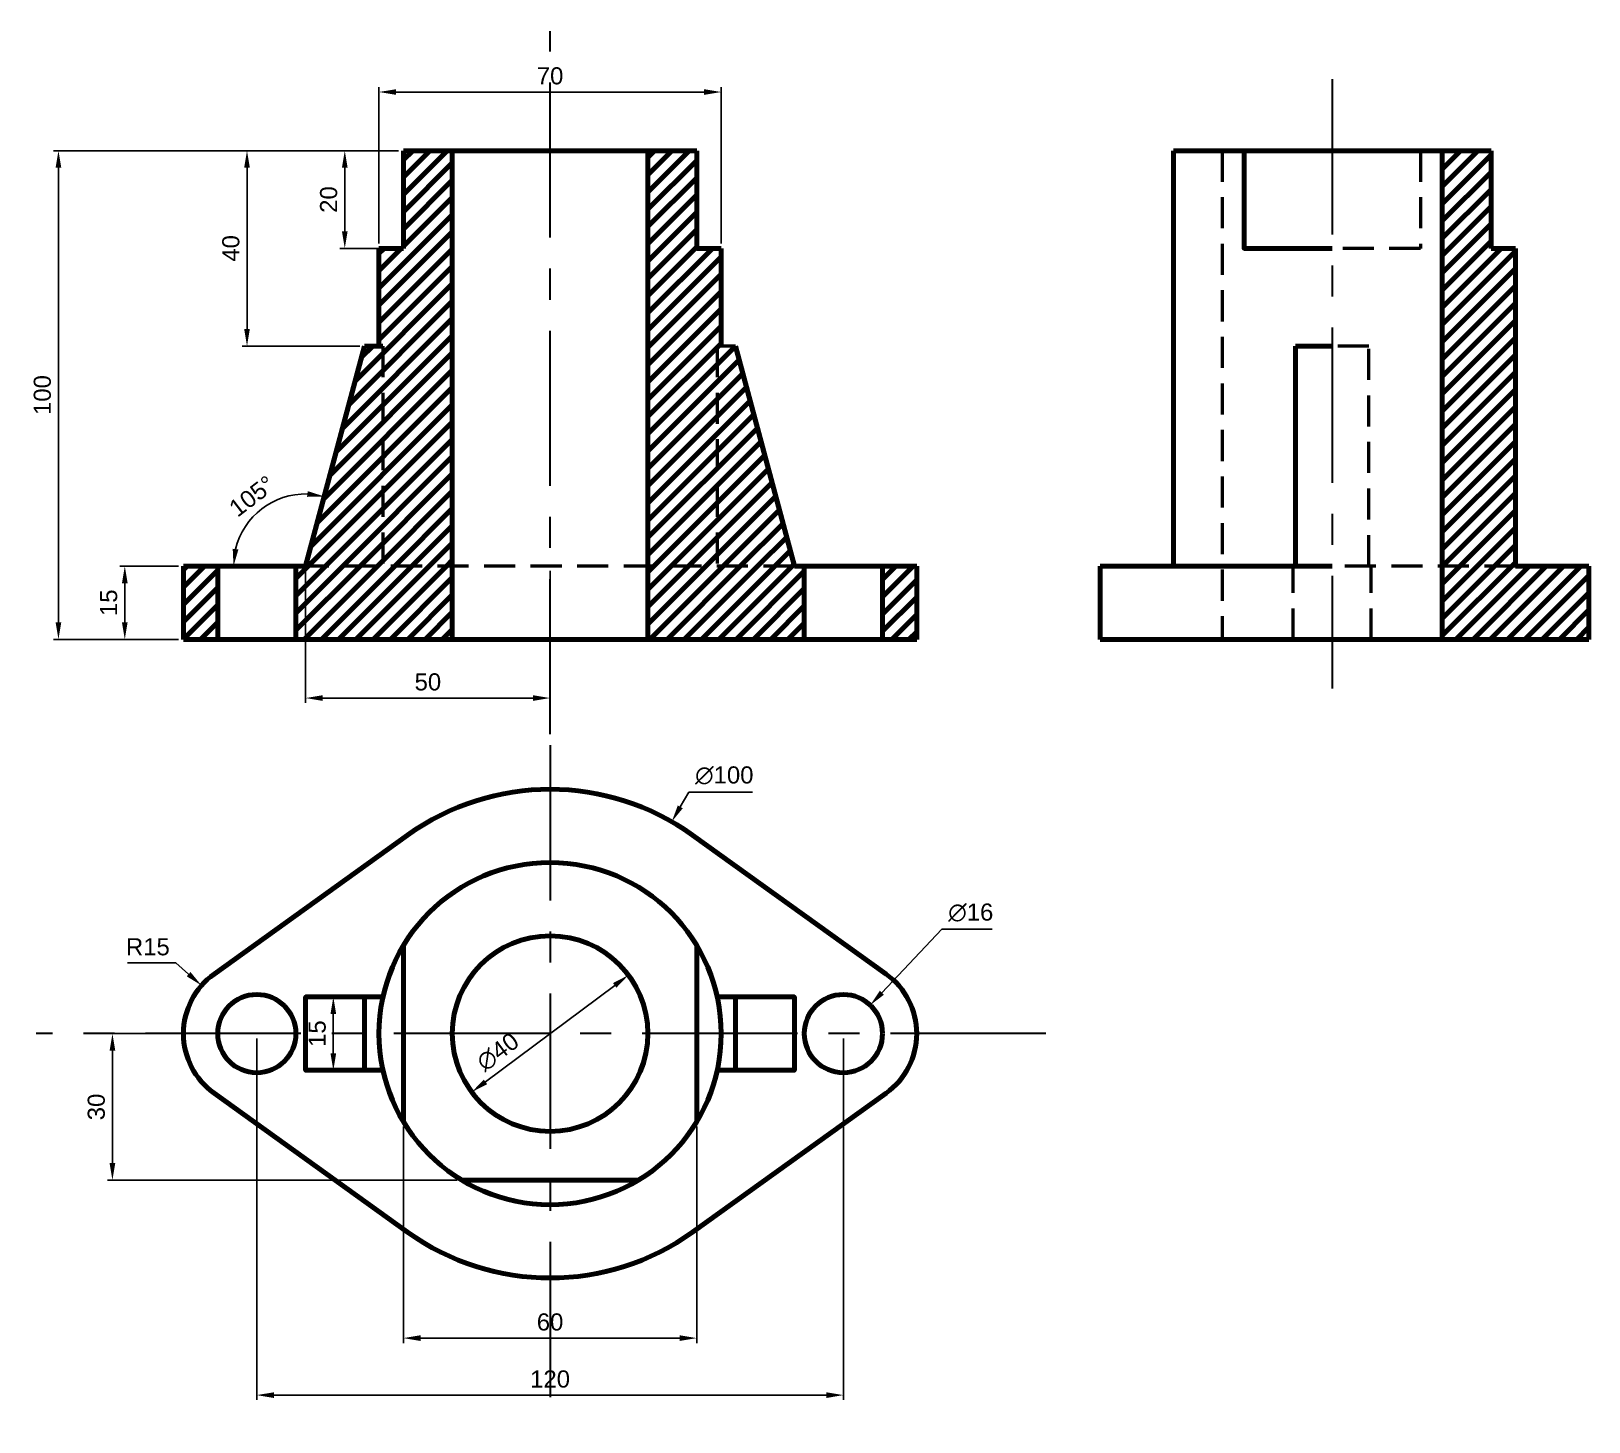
# Model space of a CAD drawing. Header units: millimetres. Extents: x -106 to 213, y -65 to 219.
import ezdxf

# ---------------------------------------------------------------- set-up
doc = ezdxf.new("R2010")
doc.units = ezdxf.units.MM
doc.linetypes.add('CENTER', pattern=[50.8, 31.75, -6.35, 6.35, -6.35])
doc.linetypes.add('HIDDEN', pattern=[9.525, 6.35, -3.175])
for name, color, linetype, lineweight in [('AM_5', 3, 'Continuous', 25), ('Невидимая', 5, 'HIDDEN', 50), ('Оси', 1, 'CENTER', 30), ('Основной', 5, 'Continuous', 80)]:
    doc.layers.add(name, color=color, linetype=linetype, lineweight=lineweight)
doc.styles.get("Standard").update_dxf_attribs({"font": 'arial.ttf'})
doc.dimstyles.new('AM_ISO$0', dxfattribs={"dimtxt": 3.5, "dimasz": 3.5, "dimexe": 1, "dimexo": 1, "dimgap": 1.5, "dimtad": 1, "dimdsep": 46, "dimtxsty": 'Standard', "dimcen": 0, "dimclrd": 256, "dimclre": 256, "dimclrt": 2, "dimadec": 0, "dimazin": 2, "dimtp": 0.1, "dimtm": 0.1, "dimtfac": 0.71, "dimtdec": 3, "dimtmove": 0, "dimatfit": 3, "dimfxl": 1, "dimlwd": -1, "dimlwe": -1, "dimarcsym": 1})
doc.dimstyles.new('AM_ISO$2', dxfattribs={"dimtxt": 3.5, "dimasz": 3.5, "dimexe": 1, "dimexo": 1, "dimgap": 1.5, "dimtad": 1, "dimdsep": 46, "dimtxsty": 'Standard', "dimcen": 0, "dimclrd": 256, "dimclre": 256, "dimclrt": 2, "dimadec": 0, "dimazin": 2, "dimtp": 0.1, "dimtm": 0.1, "dimtfac": 0.71, "dimtdec": 3, "dimtmove": 0, "dimatfit": 3, "dimfxl": 1, "dimlwd": -1, "dimlwe": -1, "dimarcsym": 1})
doc.dimstyles.new('AM_ISO$3', dxfattribs={"dimtxt": 3.5, "dimasz": 3.5, "dimexe": 1, "dimexo": 1, "dimgap": 1.5, "dimtad": 1, "dimtoh": 1, "dimdsep": 46, "dimtxsty": 'Standard', "dimcen": 0, "dimclrd": 256, "dimclre": 256, "dimclrt": 2, "dimadec": 0, "dimazin": 2, "dimtp": 0.1, "dimtm": 0.1, "dimtfac": 0.71, "dimtdec": 3, "dimtofl": 0, "dimtmove": 0, "dimatfit": 0, "dimfxl": 1, "dimlwd": -1, "dimlwe": -1, "dimarcsym": 1})
doc.dimstyles.new('AM_ISO$4', dxfattribs={"dimtxt": 3.5, "dimasz": 3.5, "dimexe": 1, "dimexo": 1, "dimgap": 1.5, "dimtad": 1, "dimtoh": 1, "dimdsep": 46, "dimtxsty": 'Standard', "dimcen": 0, "dimclrd": 256, "dimclre": 256, "dimclrt": 2, "dimadec": 0, "dimazin": 2, "dimtp": 0.1, "dimtm": 0.1, "dimtfac": 0.71, "dimtdec": 3, "dimtofl": 0, "dimtmove": 0, "dimatfit": 0, "dimfxl": 1, "dimlwd": -1, "dimlwe": -1, "dimarcsym": 1})
pattern_1 = [(45, (0, 0), (-1.767767, 1.767767), [])]

# ---------------------------------------------------------------- blocks, each defined once
blk = doc.blocks.new('*D35')
at = {"layer": 'AM_5', "linetype": 'ByBlock', "transparency": 16777216}
for p, q in [((-60, 12.97), (-60, -60.99)), ((60, 12.97), (60, -60.99)), ((56.5, -59.99), (-56.5, -59.99))]:
    blk.add_line(p, q, dxfattribs=at)
at = {"layer": 'AM_5', "transparency": 16777216}
for points in [[(-56.5, -59.41), (-56.5, -60.58), (-60, -59.99)], [(56.5, -59.41), (56.5, -60.58), (60, -59.99)]]:
    blk.add_solid(points, dxfattribs=at)
at = {"layer": 'Defpoints', "color": 0, "transparency": 16777216}
for p in [(-60, 13.97), (60, 13.97), (-60, -59.99)]:
    blk.add_point(p, dxfattribs=at)
at = {"layer": 'AM_5', "color": 3, "transparency": 16777216, "insert": (0, -56.71), "char_height": 3.5, "attachment_point": 5}
blk.add_mtext('120', dxfattribs=at)
blk = doc.blocks.new('*D36')
at = {"layer": 'AM_5', "linetype": 'ByBlock', "transparency": 16777216}
for p, q in [((-30, -5.05), (-30, -49.33)), ((30, -5.05), (30, -49.33)), ((26.5, -48.33), (-26.5, -48.33))]:
    blk.add_line(p, q, dxfattribs=at)
at = {"layer": 'AM_5', "transparency": 16777216}
for points in [[(-26.5, -47.74), (-26.5, -48.91), (-30, -48.33)], [(26.5, -47.74), (26.5, -48.91), (30, -48.33)]]:
    blk.add_solid(points, dxfattribs=at)
at = {"layer": 'Defpoints', "color": 0, "transparency": 16777216}
for p in [(-30, -4.05), (30, -4.05), (-30, -48.33)]:
    blk.add_point(p, dxfattribs=at)
at = {"layer": 'AM_5', "color": 3, "transparency": 16777216, "insert": (0, -45.04), "char_height": 3.5, "attachment_point": 5}
blk.add_mtext('60', dxfattribs=at)
blk = doc.blocks.new('*D37')
at = {"layer": 'AM_5', "linetype": 'ByBlock', "transparency": 16777216}
for p, q in [((-61, 13.97), (-90.53, 13.97)), ((-89.53, -12.53), (-89.53, 10.47)), ((-19.03, -16.03), (-90.53, -16.03))]:
    blk.add_line(p, q, dxfattribs=at)
at = {"layer": 'AM_5', "transparency": 16777216}
for points in [[(-90.11, 10.47), (-88.95, 10.47), (-89.53, 13.97)], [(-90.11, -12.53), (-88.95, -12.53), (-89.53, -16.03)]]:
    blk.add_solid(points, dxfattribs=at)
at = {"layer": 'Defpoints', "color": 0, "transparency": 16777216}
for p in [(-89.53, 13.97), (-60, 13.97), (-18.03, -16.03)]:
    blk.add_point(p, dxfattribs=at)
at = {"layer": 'AM_5', "color": 3, "transparency": 16777216, "insert": (-92.82, -1.03), "char_height": 3.5, "attachment_point": 5, "rotation": 90}
blk.add_mtext('30', dxfattribs=at)
blk = doc.blocks.new('*D38')
at = {"layer": 'AM_5', "linetype": 'ByBlock', "transparency": 16777216}
for p, q in [((-38.94, 21.47), (-45.34, 21.47)), ((-44.34, 17.97), (-44.34, 9.97)), ((-38.94, 6.47), (-45.34, 6.47))]:
    blk.add_line(p, q, dxfattribs=at)
at = {"layer": 'AM_5', "transparency": 16777216}
for points in [[(-44.92, 17.97), (-43.76, 17.97), (-44.34, 21.47)], [(-44.92, 9.97), (-43.76, 9.97), (-44.34, 6.47)]]:
    blk.add_solid(points, dxfattribs=at)
at = {"layer": 'Defpoints', "color": 0, "transparency": 16777216}
for p in [(-37.94, 21.47), (-44.34, 6.47), (-37.94, 6.47)]:
    blk.add_point(p, dxfattribs=at)
at = {"layer": 'AM_5', "color": 3, "transparency": 16777216, "insert": (-47.63, 13.97), "char_height": 3.5, "attachment_point": 5, "rotation": 90}
blk.add_mtext('15', dxfattribs=at)
blk = doc.blocks.new('*D39')
at = {"layer": 'AM_5', "linetype": 'ByBlock', "transparency": 16777216}
blk.add_line((13.22, 23.85), (-13.22, 4.1), dxfattribs=at)
at = {"layer": 'AM_5', "transparency": 16777216}
for points in [[(12.87, 24.31), (13.57, 23.38), (16.02, 25.94)], [(-13.57, 4.57), (-12.87, 3.63), (-16.02, 2.01)]]:
    blk.add_solid(points, dxfattribs=at)
at = {"layer": 'Defpoints', "color": 0, "transparency": 16777216}
for p in [(16.02, 25.94), (-16.02, 2.01)]:
    blk.add_point(p, dxfattribs=at)
at = {"layer": 'AM_5', "color": 3, "transparency": 16777216, "insert": (-10.68, 10.22), "char_height": 3.5, "attachment_point": 5, "rotation": 36.751}
blk.add_mtext('∅40', dxfattribs=at)
blk = doc.blocks.new('*D40')
at = {"layer": 'AM_5', "linetype": 'ByBlock', "transparency": 16777216}
for p, q in [((26.63, 60.37), (28.38, 63.41)), ((28.38, 63.41), (41.41, 63.41))]:
    blk.add_line(p, q, dxfattribs=at)
at = {"layer": 'AM_5', "transparency": 16777216}
blk.add_solid([(26.13, 60.66), (27.14, 60.08), (24.89, 57.34)], dxfattribs=at)
at = {"layer": 'Defpoints', "color": 0, "transparency": 16777216}
for p in [(24.89, 57.34), (-24.89, -29.39)]:
    blk.add_point(p, dxfattribs=at)
at = {"layer": 'AM_5', "color": 3, "transparency": 16777216, "insert": (35.64, 66.79), "char_height": 3.5, "attachment_point": 5}
blk.add_mtext('∅100', dxfattribs=at)
blk = doc.blocks.new('*D41')
at = {"layer": 'AM_5', "linetype": 'ByBlock', "transparency": 16777216}
for p, q in [((67.89, 22.34), (80.15, 35.34)), ((80.15, 35.34), (90.47, 35.34))]:
    blk.add_line(p, q, dxfattribs=at)
at = {"layer": 'AM_5', "transparency": 16777216}
blk.add_solid([(67.46, 22.74), (68.31, 21.94), (65.49, 19.8)], dxfattribs=at)
at = {"layer": 'Defpoints', "color": 0, "transparency": 16777216}
for p in [(65.49, 19.8), (54.51, 8.15)]:
    blk.add_point(p, dxfattribs=at)
at = {"layer": 'AM_5', "color": 3, "transparency": 16777216, "insert": (86.06, 38.73), "char_height": 3.5, "attachment_point": 5}
blk.add_mtext('∅16', dxfattribs=at)
blk = doc.blocks.new('*D42')
at = {"layer": 'AM_5', "linetype": 'ByBlock', "transparency": 16777216}
for p, q in [((-76.58, 28.43), (-86.47, 28.43)), ((-73.95, 26.13), (-76.58, 28.43))]:
    blk.add_line(p, q, dxfattribs=at)
at = {"layer": 'AM_5', "transparency": 16777216}
blk.add_solid([(-73.56, 26.57), (-74.33, 25.69), (-71.31, 23.83)], dxfattribs=at)
at = {"layer": 'Defpoints', "color": 0, "transparency": 16777216}
for p in [(-71.31, 23.83), (-60, 13.97)]:
    blk.add_point(p, dxfattribs=at)
at = {"layer": 'AM_5', "color": 3, "transparency": 16777216, "insert": (-82.28, 31.72), "char_height": 3.5, "attachment_point": 5}
blk.add_mtext('R15', dxfattribs=at)
blk = doc.blocks.new('*D43')
at = {"layer": 'AM_5', "linetype": 'ByBlock', "transparency": 16777216}
for p, q in [((-50, 108.63), (-50, 81.63)), ((0, 108.63), (0, 81.63)), ((-46.5, 82.63), (-3.5, 82.63))]:
    blk.add_line(p, q, dxfattribs=at)
at = {"layer": 'AM_5', "transparency": 16777216}
for points in [[(-46.5, 83.21), (-46.5, 82.05), (-50, 82.63)], [(-3.5, 83.21), (-3.5, 82.05), (0, 82.63)]]:
    blk.add_solid(points, dxfattribs=at)
at = {"layer": 'Defpoints', "color": 0, "transparency": 16777216}
for p in [(-50, 109.63), (0, 109.63), (0, 82.63)]:
    blk.add_point(p, dxfattribs=at)
at = {"layer": 'AM_5', "color": 3, "transparency": 16777216, "insert": (-25, 85.92), "char_height": 3.5, "attachment_point": 5}
blk.add_mtext('50', dxfattribs=at)
blk = doc.blocks.new('*D44')
at = {"layer": 'AM_5', "linetype": 'ByBlock', "transparency": 16777216}
for p, q in [((-35, 175.63), (-35, 207.63)), ((35, 175.63), (35, 207.63)), ((31.5, 206.63), (-31.5, 206.63))]:
    blk.add_line(p, q, dxfattribs=at)
at = {"layer": 'AM_5', "transparency": 16777216}
for points in [[(-31.5, 207.21), (-31.5, 206.05), (-35, 206.63)], [(31.5, 207.21), (31.5, 206.05), (35, 206.63)]]:
    blk.add_solid(points, dxfattribs=at)
at = {"layer": 'Defpoints', "color": 0, "transparency": 16777216}
for p in [(-35, 206.63), (-35, 174.63), (35, 174.63)]:
    blk.add_point(p, dxfattribs=at)
at = {"layer": 'AM_5', "color": 3, "transparency": 16777216, "insert": (0, 209.92), "char_height": 3.5, "attachment_point": 5}
blk.add_mtext('70', dxfattribs=at)
blk = doc.blocks.new('*D45')
at = {"layer": 'AM_5', "linetype": 'ByBlock', "transparency": 16777216}
for p, q in [((-31, 194.63), (-43, 194.63)), ((-42, 191.13), (-42, 178.13)), ((-31, 174.63), (-43, 174.63))]:
    blk.add_line(p, q, dxfattribs=at)
at = {"layer": 'AM_5', "transparency": 16777216}
for points in [[(-42.58, 191.13), (-41.42, 191.13), (-42, 194.63)], [(-42.58, 178.13), (-41.42, 178.13), (-42, 174.63)]]:
    blk.add_solid(points, dxfattribs=at)
at = {"layer": 'Defpoints', "color": 0, "transparency": 16777216}
for p in [(-30, 194.63), (-42, 174.63), (-30, 174.63)]:
    blk.add_point(p, dxfattribs=at)
at = {"layer": 'AM_5', "color": 3, "transparency": 16777216, "insert": (-45.29, 184.63), "char_height": 3.5, "attachment_point": 5, "rotation": 90}
blk.add_mtext('20', dxfattribs=at)
blk = doc.blocks.new('*D46')
at = {"layer": 'AM_5', "linetype": 'ByBlock', "transparency": 16777216}
for p, q in [((-31, 194.63), (-63, 194.63)), ((-62, 158.13), (-62, 191.13)), ((-38.94, 154.63), (-63, 154.63))]:
    blk.add_line(p, q, dxfattribs=at)
at = {"layer": 'AM_5', "transparency": 16777216}
for points in [[(-62.58, 191.13), (-61.42, 191.13), (-62, 194.63)], [(-62.58, 158.13), (-61.42, 158.13), (-62, 154.63)]]:
    blk.add_solid(points, dxfattribs=at)
at = {"layer": 'Defpoints', "color": 0, "transparency": 16777216}
for p in [(-62, 194.63), (-30, 194.63), (-37.94, 154.63)]:
    blk.add_point(p, dxfattribs=at)
at = {"layer": 'AM_5', "color": 3, "transparency": 16777216, "insert": (-65.29, 174.63), "char_height": 3.5, "attachment_point": 5, "rotation": 90}
blk.add_mtext('40', dxfattribs=at)
blk = doc.blocks.new('*D47')
at = {"layer": 'AM_5', "linetype": 'ByBlock', "transparency": 16777216}
for p, q in [((-76, 109.63), (-88, 109.63)), ((-87, 98.13), (-87, 106.13)), ((-76, 94.63), (-88, 94.63))]:
    blk.add_line(p, q, dxfattribs=at)
at = {"layer": 'AM_5', "transparency": 16777216}
for points in [[(-87.58, 106.13), (-86.42, 106.13), (-87, 109.63)], [(-87.58, 98.13), (-86.42, 98.13), (-87, 94.63)]]:
    blk.add_solid(points, dxfattribs=at)
at = {"layer": 'Defpoints', "color": 0, "transparency": 16777216}
for p in [(-87, 109.63), (-75, 109.63), (-75, 94.63)]:
    blk.add_point(p, dxfattribs=at)
at = {"layer": 'AM_5', "color": 3, "transparency": 16777216, "insert": (-90.29, 102.13), "char_height": 3.5, "attachment_point": 5, "rotation": 90}
blk.add_mtext('15', dxfattribs=at)
blk = doc.blocks.new('*D48')
at = {"layer": 'AM_5', "linetype": 'ByBlock', "transparency": 16777216}
for p, q in [((-31, 194.63), (-101.57, 194.63)), ((-100.57, 191.13), (-100.57, 98.13)), ((-76, 94.63), (-101.57, 94.63))]:
    blk.add_line(p, q, dxfattribs=at)
at = {"layer": 'AM_5', "transparency": 16777216}
for points in [[(-101.16, 191.13), (-99.99, 191.13), (-100.57, 194.63)], [(-101.16, 98.13), (-99.99, 98.13), (-100.57, 94.63)]]:
    blk.add_solid(points, dxfattribs=at)
at = {"layer": 'Defpoints', "color": 0, "transparency": 16777216}
for p in [(-30, 194.63), (-100.57, 94.63), (-75, 94.63)]:
    blk.add_point(p, dxfattribs=at)
at = {"layer": 'AM_5', "color": 3, "transparency": 16777216, "insert": (-103.86, 144.63), "char_height": 3.5, "attachment_point": 5, "rotation": 90}
blk.add_mtext('100', dxfattribs=at)
blk = doc.blocks.new('*D49')
at = {"layer": 'AM_5', "linetype": 'ByBlock', "transparency": 16777216}
blk.add_line((-51, 109.63), (-65.76, 109.63), dxfattribs=at)
blk.add_arc((-50, 109.63), 14.76, 88.6196, 166.3777, dxfattribs=at)
at = {"layer": 'AM_5', "transparency": 16777216}
for points in [[(-49.56, 124.96), (-49.73, 123.8), (-46.18, 123.88)], [(-63.76, 113.04), (-64.92, 113.17), (-64.76, 109.63)]]:
    blk.add_solid(points, dxfattribs=at)
at = {"layer": 'Defpoints', "color": 0, "transparency": 16777216}
for p in [(-37.94, 154.63), (-55.05, 123.5), (-50, 109.63), (-50, 109.63), (50, 109.63)]:
    blk.add_point(p, dxfattribs=at)
at = {"layer": 'AM_5', "color": 3, "transparency": 16777216, "insert": (-60.98, 123.94), "char_height": 3.5, "attachment_point": 5, "rotation": 37.4986}
blk.add_mtext('105°', dxfattribs=at)

msp = doc.modelspace()

# ---------------------------------------------------------------- hatches: boundary and pattern name
at = {"layer": 'Основной', "true_color": 0x000000}
h = msp.add_hatch(dxfattribs=at)
h.set_pattern_fill('_USER', color=18, scale=2.5, angle=45, style=0, pattern_type=0)
h.set_pattern_definition(pattern_1)
h.paths.add_polyline_path([(-34.187, 154.63), (-37.94, 154.63), (-50, 109.63), (-34.187, 109.63)])
h.paths.add_polyline_path([(-20, 194.63), (-30, 194.63), (-30, 174.63), (-35, 174.63), (-35, 154.63), (-34.187, 154.63), (-34.187, 109.63), (-20, 109.63)])
h.paths.add_polyline_path([(34.187, 154.63), (35, 154.63), (35, 174.63), (30, 174.63), (30, 194.63), (20, 194.63), (20, 109.63), (34.187, 109.63)])
h.paths.add_polyline_path([(37.94, 154.63), (34.187, 154.63), (34.187, 109.63), (50, 109.63)])
h = msp.add_hatch(dxfattribs=at)
h.set_pattern_fill('_USER', color=18, scale=2.5, angle=45, style=0, pattern_type=0)
h.set_pattern_definition([(45, (-22.5, -4e-14), (-1.767767, 1.767767), [])])
h.paths.add_polyline_path([(212.5, 109.63), (197.5, 109.63), (182.5, 109.63), (182.5, 94.63), (212.5, 94.63)])
h.paths.add_polyline_path([(197.5, 174.63), (192.5, 174.63), (192.5, 194.63), (182.5, 194.63), (182.5, 109.63), (197.5, 109.63)])
h = msp.add_hatch(dxfattribs=at)
h.set_pattern_fill('_USER', color=18, scale=2.5, angle=45, style=0, pattern_type=0)
h.set_pattern_definition(pattern_1)
h.paths.add_polyline_path([(-68, 109.63), (-75, 109.63), (-75, 94.63), (-68, 94.63)])
h.paths.add_polyline_path([(-20, 109.63), (-50, 109.63), (-52, 109.63), (-52, 94.63), (-20, 94.63)])
h.paths.add_polyline_path([(52, 109.63), (50, 109.63), (20, 109.63), (20, 94.63), (52, 94.63)])
h.paths.add_polyline_path([(75, 109.63), (68, 109.63), (68, 94.63), (75, 94.63)])

# ---------------------------------------------------------------- linework, layer by layer
at = {"layer": 'Невидимая'}
for p, q in [((137.5, 194.63), (137.5, 94.63)), ((178.03, 194.63), (178.03, 174.63)), ((178.03, 174.63), (160, 174.63)), ((-37.94, 154.63), (-34.187, 154.63)), ((-34.187, 154.63), (-34.187, 109.63)), ((37.94, 154.63), (34.187, 154.63)), ((34.187, 154.63), (34.187, 109.63)), ((167.5, 154.63), (160, 154.63)), ((167.5, 109.63), (167.5, 154.63)), ((50, 109.63), (-50, 109.63)), ((152, 94.63), (152, 109.63)), ((197.5, 109.63), (160, 109.63)), ((168, 94.63), (168, 109.63))]:
    msp.add_line(p, q, dxfattribs=at)
at = {"layer": 'Оси'}
for p, q in [((0, 75.241), (0, 219.085)), ((160, 209.25), (160, 84.582)), ((0, 72.966), (0, -65.461)), ((101.387, 13.975), (-105.139, 13.975))]:
    msp.add_line(p, q, dxfattribs=at)
at = {"layer": 'Основной'}
for p, q in [((0, 194.63), (-30, 194.63)), ((-30, 194.63), (-30, 174.63)), ((-30, 194.63), (-20, 194.63)), ((20, 194.63), (-20, 194.63)), ((-20, 194.63), (-20, 94.63)), ((20, 94.63), (20, 194.63)), ((30, 194.63), (20, 194.63)), ((30, 194.63), (30, 174.63)), ((127.5, 109.63), (127.5, 194.63)), ((127.5, 194.63), (192.5, 194.63)), ((182.5, 194.63), (182.5, 94.63)), ((192.5, 194.63), (192.5, 174.63)), ((-35, 154.63), (-35, 174.63)), ((-30, 174.63), (-35, 174.63)), ((30, 174.63), (35, 174.63)), ((35, 154.63), (35, 174.63)), ((192.5, 174.63), (197.5, 174.63)), ((197.5, 174.63), (197.5, 109.63)), ((-50, 109.63), (-37.94, 154.63)), ((-37.94, 154.63), (-34.187, 154.63)), ((50, 109.63), (37.94, 154.63)), ((160, 154.63), (152.5, 154.63)), ((152.5, 154.63), (152.5, 109.63)), ((-75, 94.63), (-75, 109.63)), ((-75, 109.63), (-50, 109.63)), ((-68, 109.63), (-68, 94.63)), ((-52, 109.63), (-52, 94.63)), ((50, 109.63), (75, 109.63)), ((52, 109.63), (52, 94.63)), ((68, 109.63), (68, 94.63)), ((75, 109.63), (75, 94.63)), ((112.5, 94.63), (112.5, 109.63)), ((112.5, 109.63), (160, 109.63)), ((160, 109.63), (127.5, 109.63)), ((197.5, 109.63), (212.5, 109.63)), ((212.5, 109.63), (212.5, 94.63)), ((75, 94.63), (-75, 94.63)), ((212.5, 94.63), (112.5, 94.63)), ((-68.75, 26.158), (-29.167, 54.586)), ((68.75, 26.158), (29.167, 54.586)), ((-68.75, 1.791), (-29.167, -26.637)), ((68.75, 1.791), (29.167, -26.637))]:
    msp.add_line(p, q, dxfattribs=at)
for points in [[(160, 174.63), (141.97, 174.63), (141.97, 194.63)], [(-30, 32.002), (-30, -4.053)], [(30, -4.053), (30, 32.002)], [(-34.187, 21.475), (-50, 21.475), (-50, 6.475), (-34.187, 6.475)], [(-34.187, 6.475), (-37.94, 6.475), (-37.94, 21.475), (-34.187, 21.475)], [(34.187, 21.475), (37.94, 21.475), (37.94, 6.475), (34.187, 6.475)], [(34.187, 6.475), (50, 6.475), (50, 21.475), (34.187, 21.475)], [(-18.028, -16.025), (18.028, -16.025)]]:
    msp.add_lwpolyline(points, dxfattribs=at)
for centre, radius in [((0, 13.975), 35), ((0, 13.975), 20), ((-60, 13.975), 8), ((60, 13.975), 8)]:
    msp.add_circle(centre, radius, dxfattribs=at)
for centre, radius, start, end in [((0, 13.975), 50, 54.31467, 125.68533), ((-60, 13.975), 15, 125.68533, 234.31467), ((60, 13.975), 15, 305.68533, 54.31467), ((0, 13.975), 50, 234.31467, 305.68533)]:
    msp.add_arc(centre, radius, start, end, dxfattribs=at)

# ---------------------------------------------------------------- dimensions: what is measured, and where the dimension line sits
at = {"layer": 'AM_5'}
for base, p1, p2, override, picture, middle in [((-35, 206.63), (35, 174.63), (-35, 174.63), {"dimclrt": 3}, '*D44', (0, 209.917)), ((-60, -59.993), (60, 13.975), (-60, 13.975), {"dimpost": '', "dimclrt": 3}, '*D35', (0, -56.706)), ((-30, -48.326), (30, -4.053), (-30, -4.053), {"dimclrt": 3}, '*D36', (0, -45.039))]:
    dim = msp.add_linear_dim(base=base, p1=p1, p2=p2, dimstyle='AM_ISO$0', override=override, dxfattribs=at)
    dim.commit()
    dim.dimension.update_dxf_attribs({"geometry": picture, "text_midpoint": middle})
for base, p1, p2, angle, override, picture, middle in [((-100.573, 94.63), (-30, 194.63), (-75, 94.63), 90, {"dimclrt": 3}, '*D48', (-103.86, 144.63)), ((-62, 194.63), (-37.94, 154.63), (-30, 194.63), 90, {"dimclrt": 3}, '*D46', (-65.287, 174.63)), ((-42, 174.63), (-30, 194.63), (-30, 174.63), 90, {"dimpost": '', "dimclrt": 3}, '*D45', (-45.287, 184.63)), ((-87, 109.63), (-75, 94.63), (-75, 109.63), 90, {"dimclrt": 3}, '*D47', (-90.287, 102.13)), ((0, 82.63), (-50, 109.63), (0, 109.63), 0, {"dimpost": '', "dimclrt": 3}, '*D43', (-25, 85.917)), ((-44.341, 6.475), (-37.94, 21.475), (-37.94, 6.475), 90, {"dimclrt": 3}, '*D38', (-47.628, 13.975)), ((-89.529, 13.975), (-18.028, -16.025), (-60, 13.975), 90, {"dimpost": '', "dimclrt": 3}, '*D37', (-92.817, -1.025))]:
    dim = msp.add_linear_dim(base=base, p1=p1, p2=p2, angle=angle, dimstyle='AM_ISO$0', override=override, dxfattribs=at)
    dim.commit()
    dim.dimension.update_dxf_attribs({"geometry": picture, "text_midpoint": middle})
dim = msp.add_angular_dim_2l(base=(-55.046, 123.496), line1=((50, 109.63), (-50, 109.63)), line2=((-50, 109.63), (-37.94, 154.63)), dimstyle='AM_ISO$2', override={"dimpost": '', "dimclrt": 3}, dxfattribs=at)
dim.commit()
dim.dimension.update_dxf_attribs({"geometry": '*D49', "text_midpoint": (-60.983, 123.945)})
for p1, p2, override, picture, middle in [((-24.892, -29.389), (24.892, 57.338), {"dimclrt": 3}, '*D40', (35.641, 63.409)), ((54.512, 8.154), (65.488, 19.796), {"dimclrt": 3}, '*D41', (86.056, 35.345)), ((16.025, 25.941), (-16.025, 2.008), {"dimpost": '', "dimclrt": 3}, '*D39', (-8.657, 7.51))]:
    dim = msp.add_diameter_dim_2p(p1=p1, p2=p2, dimstyle='AM_ISO$3', override=override, dxfattribs=at)
    dim.commit()
    dim.dimension.update_dxf_attribs({"geometry": picture, "text_midpoint": middle, "dimtype": 163})
dim = msp.add_radius_dim(center=(-60, 13.975), mpoint=(-71.308, 23.83), dimstyle='AM_ISO$4', override={"dimpost": '', "dimclrt": 3}, dxfattribs=at)
dim.commit()
dim.dimension.update_dxf_attribs({"geometry": '*D42', "text_midpoint": (-82.28, 28.43), "dimtype": 164})

doc.saveas('drawing.dxf')
